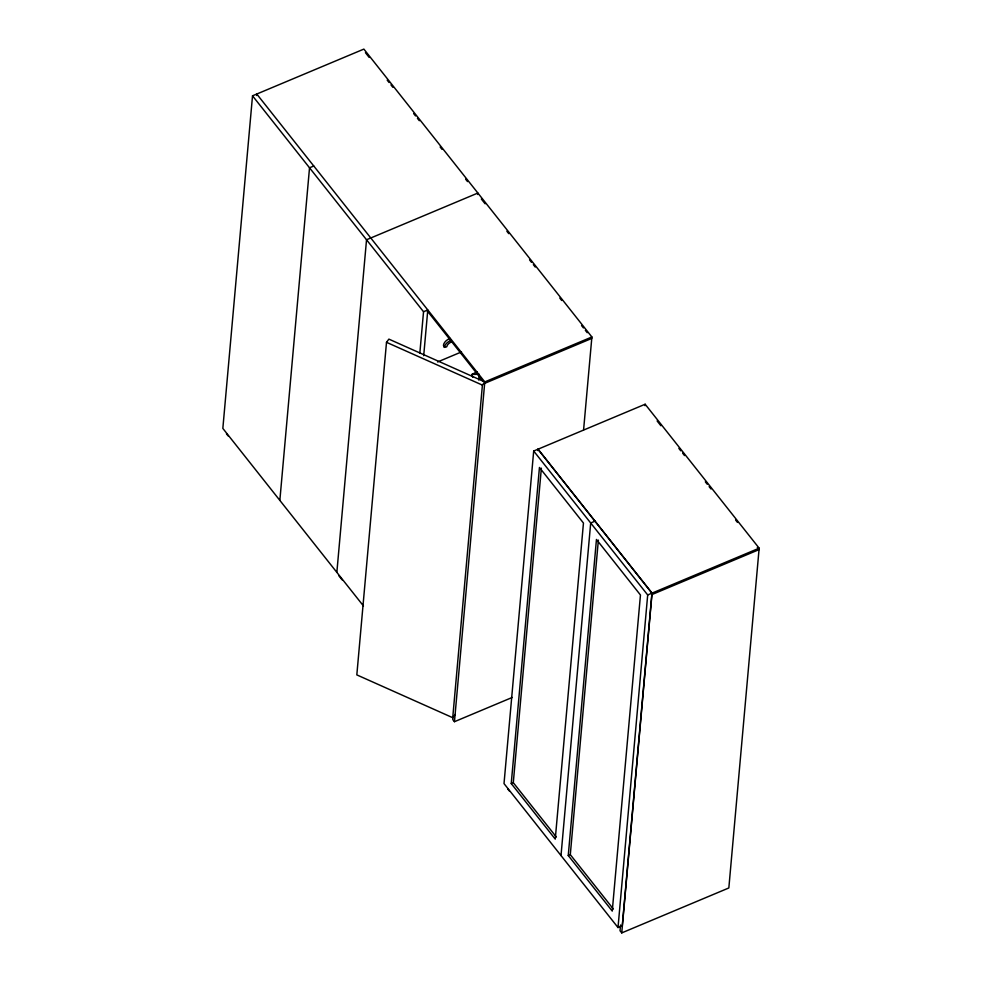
<?xml version="1.0" encoding="UTF-8"?>
<svg xmlns="http://www.w3.org/2000/svg" width="982" height="982" viewBox="0 0 982 982"><rect width="100%" height="100%" fill="white"/><g stroke="black" fill="none" stroke-linecap="round" stroke-linejoin="round"><path stroke-width="1.47" d="M478.713 380.034L479.093 375.725M583.59 429.87L591.888 336.986L363.868 49.1L252.521 95.819L222.84 428.41L363.45 605.943M256.646 95.475L256.768 94.039L484.789 381.924L454.457 721.696L512.236 697.453M279.845 500.378L309.526 167.799L313.774 166.007M336.851 572.359L366.532 239.768L477.878 193.037L477.755 194.485M591.888 336.986L484.789 381.924L388.884 339.121L386.503 342.313L356.822 674.892L452.727 717.695L455.108 714.515M419.854 352.931L423.537 311.736L252.521 95.819M423.696 355.717L427.784 309.956L423.537 311.736M452.727 717.695L482.408 385.116L484.789 381.924M453.021 716.688L452.763 719.561L454.457 721.696M620.55 925.007L620.035 930.752L621.741 932.9L728.84 887.961L759.16 548.189L645.149 404.24L533.692 451.02L504.012 783.599L618.009 927.548L622.269 925.756L651.95 593.177L537.94 449.228M537.927 450.615L538.05 449.179L652.06 593.128L621.741 932.9M511.241 783.55L539.449 467.481L583.455 523.038L555.247 839.107L511.241 783.55L513.291 782.691L541.364 468.156M561.004 855.58L590.698 522.989L594.945 521.197M568.247 855.518L596.455 539.462L640.46 595.006L612.252 911.075L568.247 855.518L570.297 854.659L598.369 540.125M645.027 405.676L645.149 404.24M618.009 927.548L647.69 594.957L533.692 451.02M472.686 377.248L471.974 374.412L477.24 371.675M451.573 341.883L450.014 342.669A6.052 3.695 -24.9 0 0 447.141 345.701L446.724 346.818L444.38 347.346L443.447 345.32A8.678 5.303 -24.9 0 1 449.989 338.397M437.567 361.965L461.515 351.912M484.654 383.361L591.753 338.422M647.69 594.957L759.16 548.189M651.938 594.564L759.037 549.625L757.331 547.477M471.974 374.412L479.216 374.289M386.503 342.313L482.408 385.116M365.439 52.684L369.22 57.459M387.19 80.131L389.081 82.525M390.971 84.906L392.861 87.3M413.655 113.556L415.546 115.937M417.436 118.331L419.326 120.712M440.132 146.981L442.023 149.362M465.652 179.203L467.542 181.596M481.34 199.015L485.12 203.79M506.859 231.236L508.75 233.63M529.556 259.886L531.446 262.268M533.336 264.661L535.227 267.043M559.801 298.086L561.692 300.467M581.553 325.533L583.443 327.927M585.333 330.308L587.224 332.702M657.118 420.959L660.898 425.734M678.869 448.406L680.759 450.799M682.65 453.181L684.54 455.574M705.334 481.831L707.224 484.212M709.114 486.606L711.005 488.987M735.592 520.03L737.482 522.412M427.182 310.791L482.96 381.225M513.291 782.691L556.364 837.057M570.297 854.659L613.369 909.037M226.449 433.811L228.143 435.959M338.753 575.612L342.153 579.896M507.731 788.963L509.425 791.099M444.38 347.346A8.678 5.303 -24.9 0 1 450.934 340.423"/></g></svg>
